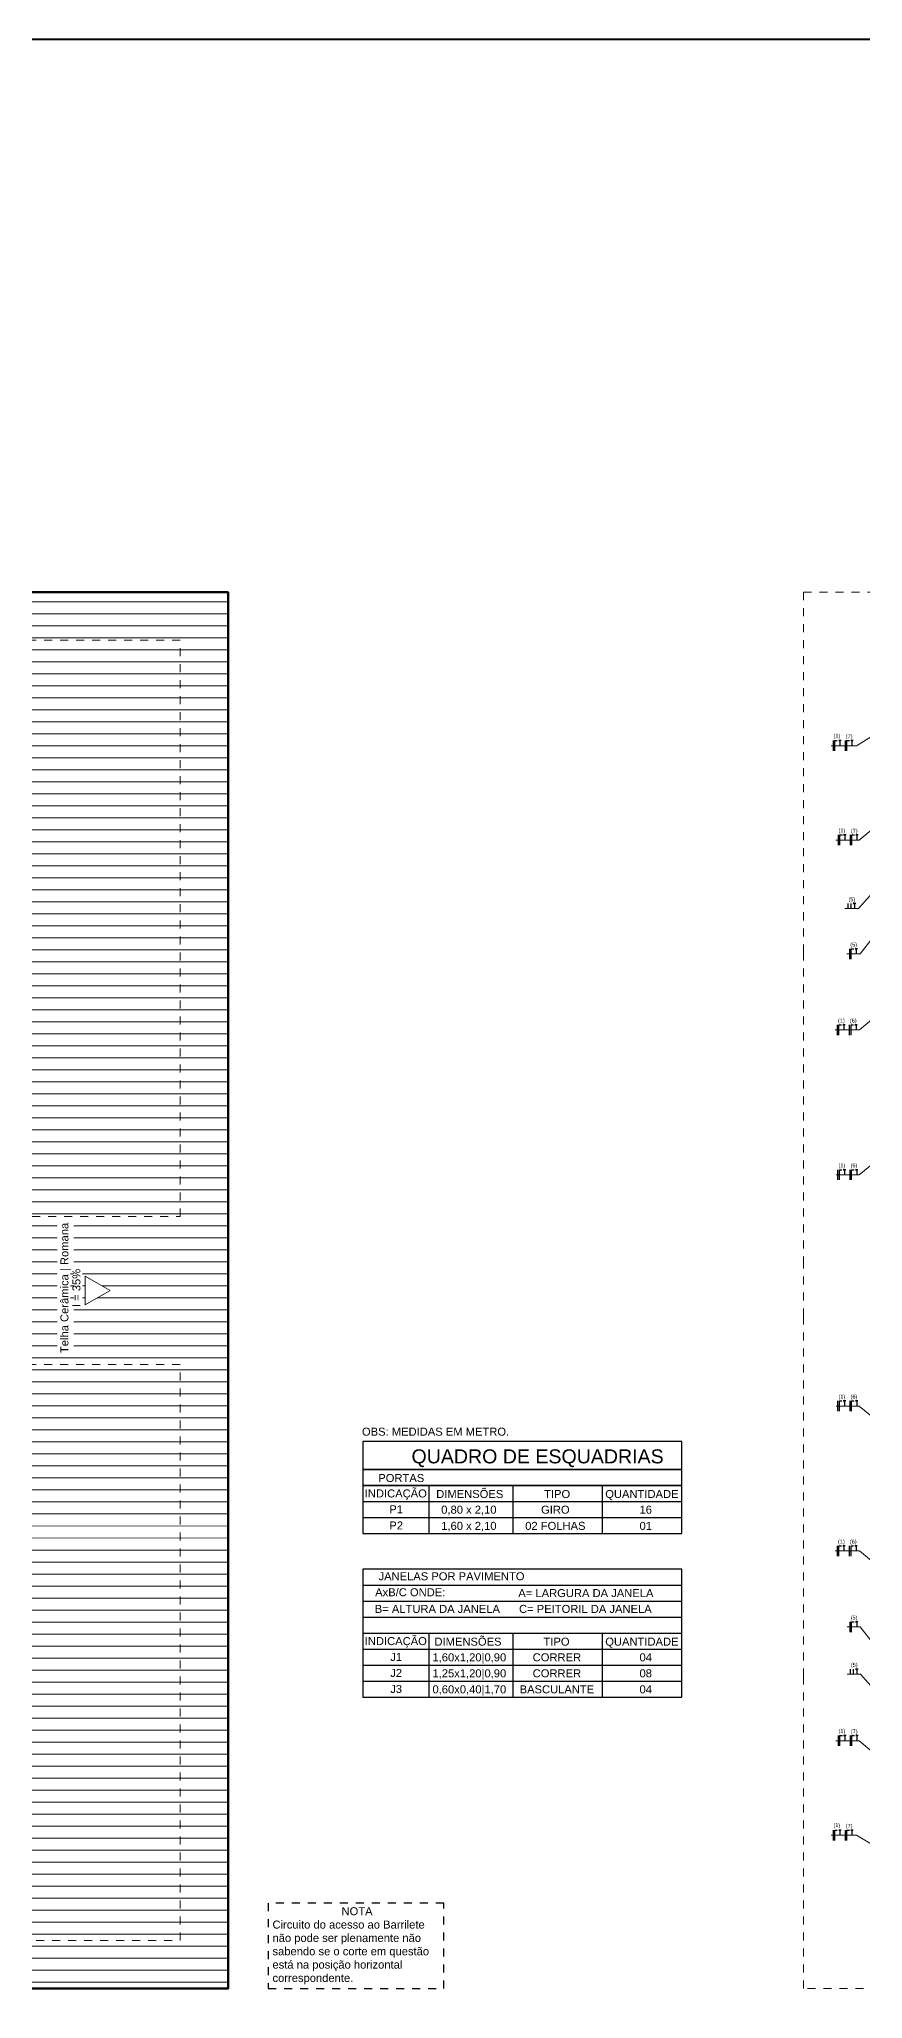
# Model space of a CAD drawing. Header units: inches. Extents: x 179598 to 179981, y 9195975 to 9196075.
# Drawn here: x 179628.18 to 179638.47, y 9196021.89 to 9196046.38 of the extents above; entities that cross this region are included whole.
import ezdxf
from ezdxf.enums import TextEntityAlignment as Align

# ---------------------------------------------------------------- set-up
doc = ezdxf.new("R2010")
doc.units = ezdxf.units.IN
doc.header["$LTSCALE"] = 0.05
doc.header["$MEASUREMENT"] = 0
for name, pattern in [('CONTINU', [0]), ('DASHED2', [0.375, 0.25, -0.125]), ('HIDDEN', [0.375, 0.25, -0.125])]:
    doc.linetypes.add(name, pattern=pattern)
for name, color, linetype, lineweight in [('FNT', 30, 'Continuous', 25), ('HACHURA', 7, 'Continuous', 0), ('HASTES', 250, 'Continuous', 25), ('PAREDE', 7, 'Continuous', 50), ('PROJEÇÃO', 7, 'DASHED2', 0)]:
    doc.layers.add(name, color=color, linetype=linetype, lineweight=lineweight)
doc.layers.add('TEXTO', color=250, linetype='Continuous')
doc.styles.add('Cota', font='arial.ttf')
doc.styles.add('R_140_1-50', font='swissl.ttf', dxfattribs={"height": 0.175})
doc.styles.add('R_80_1-50', font='swissl.ttf', dxfattribs={"height": 0.1})

msp = doc.modelspace()

# ---------------------------------------------------------------- hatches: boundary and pattern name
at = {"layer": 'HACHURA'}
h = msp.add_hatch(dxfattribs=at)
h.set_pattern_fill('_USER', color=256, scale=0.15, pattern_type=0)
h.set_pattern_definition([(0, (0, 0), (0, 0.15), [])])
h.paths.add_polyline_path([(179624.223, 9196030.923), (179624.223, 9196030.565), (179623.913, 9196030.744)], flags=16)
h.paths.add_polyline_path([(179626.339, 9196023.269), (179623.189, 9196023.269), (179623.189, 9196028.219), (179622.589, 9196028.219), (179622.589, 9196022.019), (179626.489, 9196022.019), (179626.489, 9196022.619), (179626.339, 9196022.619)])
h.paths.add_polyline_path([(179630.539, 9196025.919), (179630.539, 9196026.519), (179630.539, 9196030.419), (179630.539, 9196031.069), (179630.539, 9196034.969), (179630.539, 9196035.569), (179630.539, 9196039.469), (179626.489, 9196039.469), (179626.489, 9196038.869), (179629.939, 9196038.869), (179629.939, 9196036.169), (179629.189, 9196036.169), (179629.189, 9196034.369), (179629.939, 9196034.369), (179629.939, 9196031.669), (179626.489, 9196031.669), (179626.489, 9196029.819), (179629.939, 9196029.819), (179629.939, 9196027.119), (179629.189, 9196027.119), (179629.189, 9196025.319), (179629.939, 9196025.319), (179629.939, 9196022.619), (179626.489, 9196022.619), (179626.489, 9196022.019), (179630.539, 9196022.019)])
h.paths.add_polyline_path([(179628.755, 9196030.565), (179628.755, 9196030.923), (179629.066, 9196030.744)], flags=16)
h.paths.add_polyline_path([(179629.189, 9196027.119), (179629.939, 9196027.119), (179629.939, 9196029.819), (179626.489, 9196029.819), (179626.489, 9196022.619), (179629.939, 9196022.619), (179629.939, 9196025.319), (179629.189, 9196025.319)], flags=17)
h.paths.add_polyline_path([(179629.939, 9196038.869), (179626.489, 9196038.869), (179626.489, 9196031.669), (179629.939, 9196031.669), (179629.939, 9196034.369), (179629.189, 9196034.369), (179629.189, 9196036.169), (179629.939, 9196036.169)], flags=17)
h.paths.add_polyline_path([(179624.312, 9196030.961), (179624.312, 9196030.427), (179624.466, 9196030.427), (179624.466, 9196030.961)], flags=16)
h.paths.add_polyline_path([(179624.423, 9196031.525), (179624.423, 9196029.863), (179624.631, 9196029.863), (179624.631, 9196031.525)], flags=16)
h.paths.add_polyline_path([(179628.722, 9196030.507), (179628.722, 9196031.042), (179628.568, 9196031.042), (179628.568, 9196030.507)], flags=16)
h.paths.add_polyline_path([(179628.612, 9196029.944), (179628.612, 9196031.606), (179628.403, 9196031.606), (179628.403, 9196029.944)], flags=16)
h.paths.add_polyline_path([(179622.589, 9196033.669), (179623.189, 9196033.669), (179623.189, 9196038.219), (179626.339, 9196038.219), (179626.339, 9196038.869), (179626.489, 9196038.869), (179626.489, 9196039.469), (179625.739, 9196039.469), (179625.739, 9196038.819), (179622.589, 9196038.819)])
h.paths.add_polyline_path([(179623.739, 9196029.419), (179623.189, 9196029.419), (179623.189, 9196023.269), (179626.339, 9196023.269), (179626.339, 9196022.619), (179626.489, 9196022.619), (179626.489, 9196038.869), (179626.339, 9196038.869), (179626.339, 9196038.219), (179623.189, 9196038.219), (179623.189, 9196033.669), (179623.739, 9196033.669)])
h.paths.add_polyline_path([(179623.189, 9196029.419), (179622.589, 9196029.419), (179622.589, 9196028.219), (179623.189, 9196028.219)])

# ---------------------------------------------------------------- linework, layer by layer
at = {"color": 102, "lineweight": 40}
msp.add_lwpolyline([(179604.631, 9196046.38), (179691.875, 9196046.38), (179691.875, 9196006.604), (179604.631, 9196006.604)], close=True, dxfattribs=at)
at = {"layer": 'FNT', "linetype": 'CONTINU', "lineweight": 30}
for p, q in [((179638.098, 9196037.616), (179638.098, 9196037.487)), ((179638.249, 9196037.616), (179638.249, 9196037.487)), ((179638.161, 9196036.436), (179638.161, 9196036.307)), ((179638.311, 9196036.436), (179638.311, 9196036.307)), ((179638.284, 9196035.579), (179638.284, 9196035.515)), ((179638.321, 9196035.579), (179638.321, 9196035.515)), ((179638.303, 9196035.014), (179638.303, 9196034.885)), ((179638.149, 9196034.064), (179638.149, 9196033.935)), ((179638.299, 9196034.064), (179638.299, 9196033.935)), ((179638.156, 9196032.253), (179638.156, 9196032.125)), ((179638.308, 9196032.253), (179638.308, 9196032.125)), ((179638.156, 9196029.363), (179638.156, 9196029.235)), ((179638.308, 9196029.363), (179638.308, 9196029.235)), ((179638.149, 9196027.553), (179638.149, 9196027.424)), ((179638.299, 9196027.553), (179638.299, 9196027.424)), ((179638.308, 9196026.603), (179638.308, 9196026.474)), ((179638.314, 9196026.012), (179638.314, 9196025.948)), ((179638.35, 9196026.012), (179638.35, 9196025.948)), ((179638.161, 9196025.181), (179638.161, 9196025.052)), ((179638.311, 9196025.181), (179638.311, 9196025.052)), ((179638.098, 9196024.001), (179638.098, 9196023.872)), ((179638.249, 9196024.001), (179638.249, 9196023.872))]:
    msp.add_line(p, q, dxfattribs=at)
for points in [[(179638.121, 9196037.487), (179638.121, 9196037.616), (179638.152, 9196037.616)], [(179638.2, 9196037.616), (179638.169, 9196037.616), (179638.184, 9196037.616), (179638.184, 9196037.551)], [(179638.272, 9196037.487), (179638.272, 9196037.616), (179638.303, 9196037.616)], [(179638.35, 9196037.616), (179638.319, 9196037.616), (179638.335, 9196037.616), (179638.335, 9196037.551)], [(179638.184, 9196036.307), (179638.184, 9196036.436), (179638.215, 9196036.436)], [(179638.262, 9196036.436), (179638.231, 9196036.436), (179638.247, 9196036.436), (179638.247, 9196036.371)], [(179638.334, 9196036.307), (179638.334, 9196036.436), (179638.365, 9196036.436)], [(179638.413, 9196036.436), (179638.382, 9196036.436), (179638.397, 9196036.436), (179638.397, 9196036.371)], [(179638.382, 9196035.579), (179638.351, 9196035.579), (179638.367, 9196035.579), (179638.367, 9196035.515)], [(179638.326, 9196034.885), (179638.326, 9196035.014), (179638.357, 9196035.014)], [(179638.404, 9196035.014), (179638.373, 9196035.014), (179638.389, 9196035.014), (179638.389, 9196034.949)], [(179638.172, 9196033.935), (179638.172, 9196034.064), (179638.203, 9196034.064)], [(179638.25, 9196034.064), (179638.22, 9196034.064), (179638.235, 9196034.064), (179638.235, 9196034)], [(179638.323, 9196033.935), (179638.323, 9196034.064), (179638.353, 9196034.064)], [(179638.401, 9196034.064), (179638.37, 9196034.064), (179638.386, 9196034.064), (179638.386, 9196034)], [(179638.18, 9196032.125), (179638.18, 9196032.253), (179638.21, 9196032.253)], [(179638.258, 9196032.253), (179638.227, 9196032.253), (179638.243, 9196032.253), (179638.243, 9196032.189)], [(179638.331, 9196032.125), (179638.331, 9196032.253), (179638.362, 9196032.253)], [(179638.41, 9196032.253), (179638.379, 9196032.253), (179638.394, 9196032.253), (179638.394, 9196032.189)], [(179638.18, 9196029.235), (179638.18, 9196029.363), (179638.21, 9196029.363)], [(179638.258, 9196029.363), (179638.227, 9196029.363), (179638.243, 9196029.363), (179638.243, 9196029.299)], [(179638.331, 9196029.235), (179638.331, 9196029.363), (179638.362, 9196029.363)], [(179638.41, 9196029.363), (179638.379, 9196029.363), (179638.394, 9196029.363), (179638.394, 9196029.299)], [(179638.172, 9196027.424), (179638.172, 9196027.553), (179638.203, 9196027.553)], [(179638.25, 9196027.553), (179638.22, 9196027.553), (179638.235, 9196027.553), (179638.235, 9196027.488)], [(179638.323, 9196027.424), (179638.323, 9196027.553), (179638.353, 9196027.553)], [(179638.401, 9196027.553), (179638.37, 9196027.553), (179638.386, 9196027.553), (179638.386, 9196027.488)], [(179638.331, 9196026.474), (179638.331, 9196026.603), (179638.362, 9196026.603)], [(179638.409, 9196026.603), (179638.379, 9196026.603), (179638.394, 9196026.603), (179638.394, 9196026.539)], [(179638.411, 9196026.012), (179638.381, 9196026.012), (179638.396, 9196026.012), (179638.396, 9196025.948)], [(179638.184, 9196025.052), (179638.184, 9196025.181), (179638.215, 9196025.181)], [(179638.262, 9196025.181), (179638.231, 9196025.181), (179638.247, 9196025.181), (179638.247, 9196025.117)], [(179638.334, 9196025.052), (179638.334, 9196025.181), (179638.365, 9196025.181)], [(179638.413, 9196025.181), (179638.382, 9196025.181), (179638.397, 9196025.181), (179638.397, 9196025.117)], [(179638.121, 9196023.872), (179638.121, 9196024.001), (179638.152, 9196024.001)], [(179638.2, 9196024.001), (179638.169, 9196024.001), (179638.184, 9196024.001), (179638.184, 9196023.937)], [(179638.272, 9196023.872), (179638.272, 9196024.001), (179638.303, 9196024.001)], [(179638.35, 9196024.001), (179638.319, 9196024.001), (179638.335, 9196024.001), (179638.335, 9196023.937)]]:
    msp.add_lwpolyline(points, dxfattribs=at)
at = {"layer": 'HACHURA'}
msp.add_lwpolyline([(179629.066, 9196030.744), (179628.755, 9196030.565), (179628.755, 9196030.923)], close=True, dxfattribs=at)
at = {"layer": 'HASTES', "linetype": 'CONTINU', "lineweight": 20}
for points in [[(179638.601, 9196037.678), (179638.393, 9196037.551), (179638.073, 9196037.551)], [(179638.601, 9196036.518), (179638.423, 9196036.371), (179638.135, 9196036.371)], [(179638.601, 9196035.719), (179638.417, 9196035.515), (179638.247, 9196035.515)], [(179638.601, 9196035.157), (179638.439, 9196034.949), (179638.269, 9196034.949)], [(179638.606, 9196034.146), (179638.428, 9196034), (179638.123, 9196034)], [(179638.605, 9196032.335), (179638.427, 9196032.189), (179638.139, 9196032.189)], [(179638.605, 9196029.153), (179638.427, 9196029.299), (179638.139, 9196029.299)], [(179638.606, 9196027.342), (179638.428, 9196027.488), (179638.123, 9196027.488)], [(179638.601, 9196026.331), (179638.439, 9196026.539), (179638.275, 9196026.539)], [(179638.601, 9196025.769), (179638.441, 9196025.948), (179638.277, 9196025.948)], [(179638.601, 9196024.97), (179638.423, 9196025.117), (179638.135, 9196025.117)], [(179638.601, 9196023.81), (179638.393, 9196023.937), (179638.073, 9196023.937)]]:
    msp.add_lwpolyline(points, dxfattribs=at)
at = {"layer": 'PAREDE'}
msp.add_lwpolyline([(179622.589, 9196029.819), (179622.589, 9196022.019), (179630.539, 9196022.019), (179630.539, 9196025.919), (179630.539, 9196025.919), (179630.539, 9196026.519), (179630.539, 9196026.519), (179630.539, 9196030.419), (179630.539, 9196030.419), (179630.539, 9196031.069), (179630.539, 9196031.069), (179630.539, 9196034.969), (179630.539, 9196034.969), (179630.539, 9196035.569), (179630.539, 9196035.569), (179630.539, 9196039.469), (179625.739, 9196039.469), (179625.739, 9196038.819), (179622.589, 9196038.819), (179622.589, 9196033.269)], dxfattribs=at)
at = {"layer": 'PROJEÇÃO'}
for points in [[(179645.678, 9196027.319), (179645.678, 9196022.019), (179637.728, 9196022.019), (179637.728, 9196025.919), (179637.728, 9196025.919), (179637.728, 9196026.519), (179637.728, 9196026.519), (179637.728, 9196030.419), (179637.728, 9196030.419), (179637.728, 9196031.069), (179637.728, 9196031.069), (179637.728, 9196034.969), (179637.728, 9196034.969), (179637.728, 9196035.569), (179637.728, 9196035.569), (179637.728, 9196039.469), (179642.528, 9196039.469), (179642.528, 9196038.819), (179645.678, 9196038.819), (179645.678, 9196033.269)], [(179623.389, 9196038.219), (179623.389, 9196023.269), (179626.539, 9196023.269), (179626.539, 9196022.619), (179629.939, 9196022.619), (179629.939, 9196029.819), (179626.689, 9196029.819), (179626.689, 9196031.669), (179629.942, 9196031.669), (179629.939, 9196038.869), (179626.539, 9196038.869), (179626.539, 9196038.219), (179623.389, 9196038.219)]]:
    msp.add_lwpolyline(points, dxfattribs=at)
at = {"layer": 'TEXTO'}
for p, q in [((179633.048, 9196028.306), (179633.048, 9196027.706)), ((179634.097, 9196028.306), (179634.097, 9196027.706)), ((179635.213, 9196028.306), (179635.213, 9196027.706)), ((179632.221, 9196027.06), (179636.21, 9196027.06)), ((179632.221, 9196026.86), (179636.21, 9196026.86)), ((179632.221, 9196026.66), (179636.21, 9196026.66)), ((179632.221, 9196026.46), (179636.21, 9196026.46)), ((179633.048, 9196026.46), (179633.048, 9196025.66)), ((179634.097, 9196026.46), (179634.097, 9196025.66)), ((179635.213, 9196026.46), (179635.213, 9196025.66)), ((179632.221, 9196026.26), (179636.21, 9196026.26)), ((179632.221, 9196026.06), (179636.21, 9196026.06)), ((179632.221, 9196025.86), (179636.21, 9196025.86)), ((179632.221, 9196025.66), (179636.21, 9196025.66))]:
    msp.add_line(p, q, dxfattribs=at)
for points in [[(179632.221, 9196028.506), (179636.21, 9196028.506), (179636.21, 9196028.856), (179632.221, 9196028.856), (179632.221, 9196028.506)], [(179632.221, 9196028.306), (179636.21, 9196028.306), (179636.21, 9196028.506), (179632.221, 9196028.506), (179632.221, 9196028.306)], [(179632.221, 9196028.306), (179632.221, 9196028.106), (179636.21, 9196028.106), (179636.21, 9196028.306), (179632.221, 9196028.306), (179632.221, 9196028.306)], [(179632.221, 9196027.906), (179632.221, 9196027.706), (179636.21, 9196027.706), (179636.21, 9196027.906)], [(179636.21, 9196025.66), (179636.21, 9196027.26), (179632.221, 9196027.26), (179632.221, 9196025.66)]]:
    msp.add_lwpolyline(points, dxfattribs=at)
msp.add_lwpolyline([(179632.221, 9196028.306), (179632.221, 9196027.906), (179636.21, 9196027.906), (179636.21, 9196028.306)], close=True, dxfattribs=at)
at = {"layer": 'TEXTO', "linetype": 'HIDDEN', "lineweight": 30}
msp.add_lwpolyline([(179631.039, 9196022.019), (179633.236, 9196022.019), (179633.236, 9196023.087), (179631.039, 9196023.087)], close=True, dxfattribs=at)

# ---------------------------------------------------------------- texts
at = {"layer": 'FNT', "linetype": 'CONTINU', "lineweight": 20, "attachment_point": 1, "style": 'Cota'}
for s, width, insert, char_height in [('(1)', 0.0402, (179638.104, 9196037.7), 0.0493), ('(7)', 0.0402, (179638.258, 9196037.693), 0.0493), ('(1)', 0.0402, (179638.167, 9196036.517), 0.0493), ('(7)', 0.0402, (179638.321, 9196036.513), 0.0493), ('(5)', 0.0402, (179638.292, 9196035.656), 0.0493), ('(5)', 0.0402, (179638.314, 9196035.09), 0.0493), ('(1)', 0.0402, (179638.161, 9196034.142), 0.0493), ('(6)', 0.0402, (179638.309, 9196034.141), 0.0493), ('(1)', 0.0402, (179638.167, 9196032.331), 0.0493), ('(6)', 0.0402, (179638.318, 9196032.33), 0.0493), ('(1)', 0.0402, (179638.167, 9196029.441), 0.0493), ('(6)', 0.0402, (179638.318, 9196029.441), 0.0493), ('(1)', 0.0402, (179638.161, 9196027.631), 0.0493), ('(6)', 0.0402, (179638.309, 9196027.63), 0.0493), ('(5)', 0.0402, (179638.319, 9196026.68), 0.0493), ('(5)', 0.0402, (179638.321, 9196026.089), 0.0493), ('(1)', 0.0402, (179638.167, 9196025.263), 0.0493), ('(7)', 0.0402, (179638.321, 9196025.258), 0.0493), ('(1)', 0.0402, (179638.104, 9196024.086), 0.0493), ('(7)', 0.0402, (179638.258, 9196024.078), 0.0493), ('\\pi0.86251;NOTA\\P\\pi0;Circuito do acesso ao Barrilete não pode ser plenamente não sabendo se o corte em questão está na posição horizontal correspondente.', 2.10265, (179631.094, 9196023.036), 0.1)]:
    msp.add_mtext_dynamic_manual_height_columns(s, width=width, gutter_width=0.5, heights=[0], dxfattribs=dict(at, insert=insert, char_height=char_height))
at = {"layer": 'TEXTO', "style": 'R_80_1-50'}
for s, p in [('Telha Cerâmica | Romana', (179628.544, 9196030.775)), ('I = 35%%%', (179628.694, 9196030.775))]:
    msp.add_text(s, height=0.1, rotation=90, dxfattribs=at).set_placement(p, align=Align.CENTER)
at = {"layer": 'TEXTO'}
for s, height, style, p in [('OBS: MEDIDAS EM METRO.', 0.1, 'R_80_1-50', (179632.212, 9196028.929)), ('QUADRO DE ESQUADRIAS', 0.175, 'R_140_1-50', (179632.831, 9196028.583)), ('PORTAS', 0.1, 'R_80_1-50', (179632.416, 9196028.35)), ('JANELAS POR PAVIMENTO', 0.1, 'R_80_1-50', (179632.419, 9196027.122)), ('AxB/C ONDE:', 0.1, 'R_80_1-50', (179632.377, 9196026.922)), ('A= LARGURA DA JANELA', 0.1, 'R_80_1-50', (179634.166, 9196026.912)), ('B= ALTURA DA JANELA', 0.1, 'R_80_1-50', (179632.372, 9196026.714)), ('C= PEITORIL DA JANELA', 0.1, 'R_80_1-50', (179634.175, 9196026.714))]:
    msp.add_text(s, height=height, dxfattribs=dict(at, style=style)).set_placement(p)
at = {"layer": 'TEXTO', "style": 'R_80_1-50'}
for s, p in [('INDICAÇÃO', (179632.635, 9196028.157)), ('DIMENSÕES', (179633.559, 9196028.15)), ('TIPO', (179634.651, 9196028.15)), ('QUANTIDADE', (179635.71, 9196028.15)), ('P1', (179632.639, 9196027.959)), ('0,80 x 2,10', (179633.548, 9196027.954)), ('GIRO ', (179634.648, 9196027.954)), ('16', (179635.758, 9196027.954)), ('P2', (179632.639, 9196027.757)), ('1,60 x 2,10', (179633.548, 9196027.752)), ('02 FOLHAS ', (179634.648, 9196027.752)), ('01', (179635.758, 9196027.752)), ('INDICAÇÃO', (179632.635, 9196026.312)), ('J1', (179632.639, 9196026.114)), ('1,60x1,20|0,90', (179633.554, 9196026.109)), ('DIMENSÕES', (179633.537, 9196026.305)), ('CORRER', (179634.648, 9196026.109)), ('TIPO', (179634.643, 9196026.305)), ('QUANTIDADE', (179635.71, 9196026.305)), ('04', (179635.758, 9196026.109)), ('J2', (179632.639, 9196025.914)), ('1,25x1,20|0,90', (179633.554, 9196025.909)), ('CORRER', (179634.648, 9196025.909)), ('08', (179635.758, 9196025.909)), ('J3', (179632.639, 9196025.714)), ('0,60x0,40|1,70', (179633.554, 9196025.709)), ('BASCULANTE', (179634.648, 9196025.709)), ('04', (179635.758, 9196025.709))]:
    msp.add_text(s, height=0.1, dxfattribs=at).set_placement(p, align=Align.CENTER)

doc.saveas('drawing.dxf')
